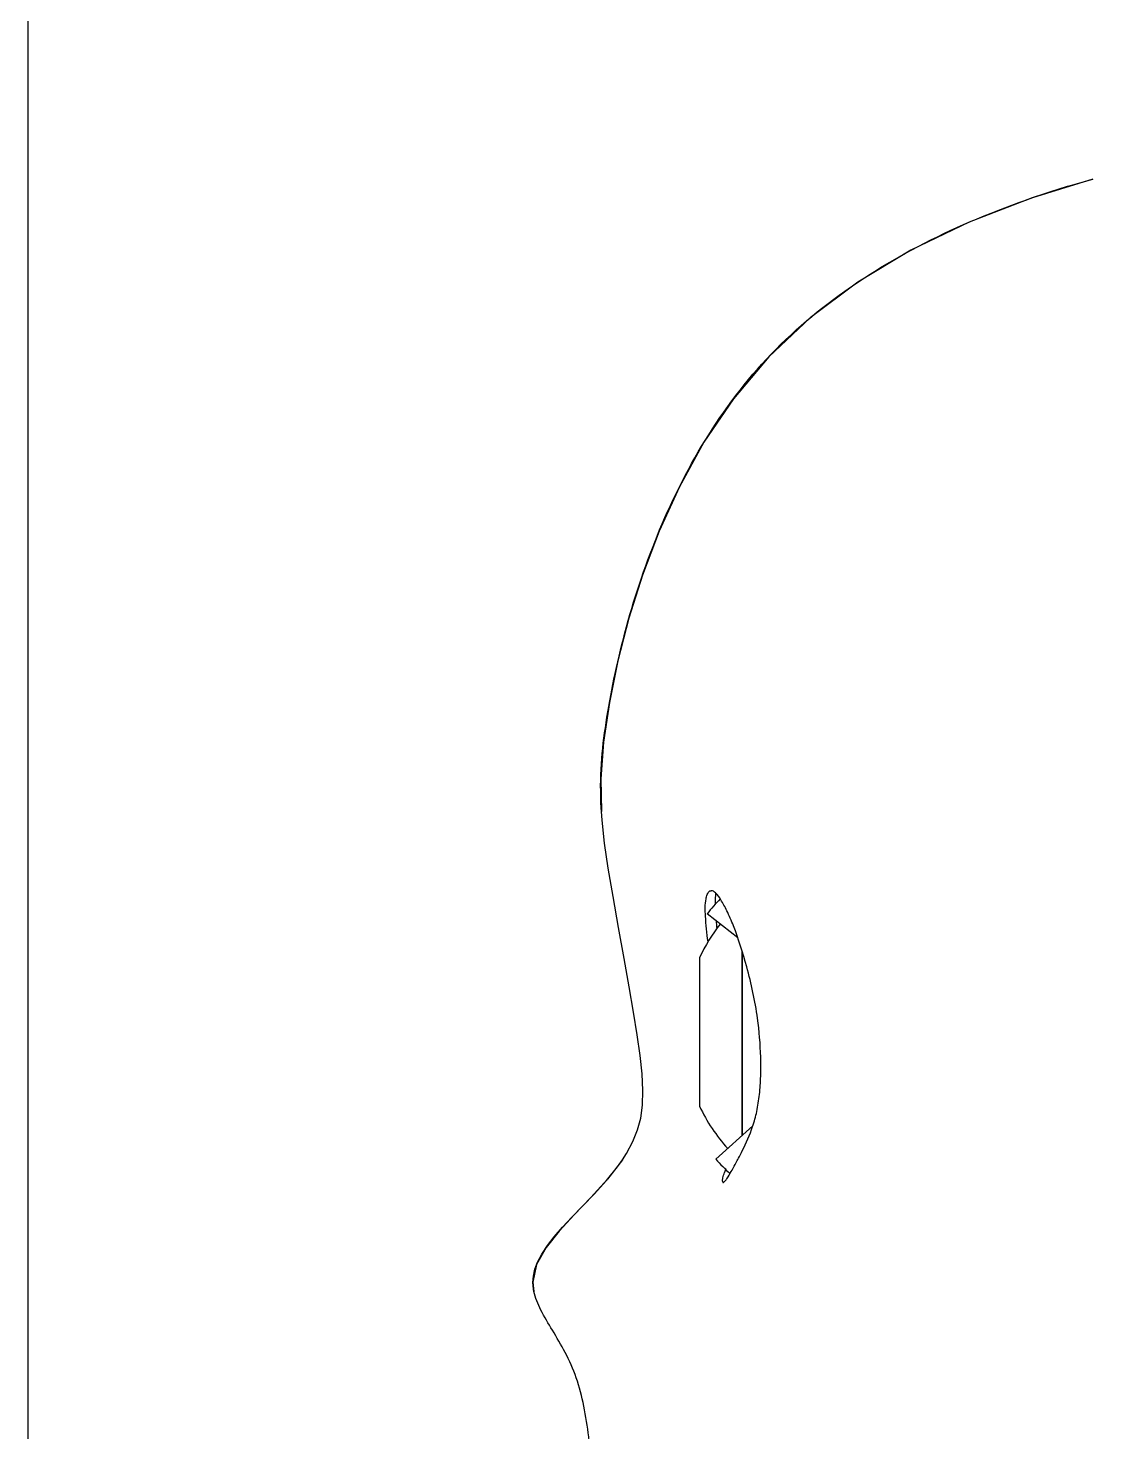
# Model space of a CAD drawing. Header units: millimetres. Extents: x 0 to 841, y 0 to 594.
# Drawn here: x 0 to 62.7, y 294.2 to 376.9 of the extents above; entities that cross this region are included whole.
import ezdxf

# ---------------------------------------------------------------- set-up
doc = ezdxf.new("R2010")
doc.units = ezdxf.units.MM
doc.header["$LTSCALE"] = 46.255
doc.layers.get('0').update_dxf_attribs({"linetype": 'CONTINUOUS'})
for name, color, linetype in [('3_ALL_AXES', 7, 'CONTINUOUS'), ('7_ALL_FEATURES', 7, 'CONTINUOUS'), ('AXIS', 7, 'CONTINUOUS')]:
    doc.layers.add(name, color=color, linetype=linetype)

msp = doc.modelspace()

# ---------------------------------------------------------------- linework, layer by layer
at = {"color": 7, "linetype": 'CONTINUOUS'}
for p, q in [((0, 0), (0, 594)), ((62.684, 368.018), (59.13, 366.921)), ((61.226, 367.597), (62.684, 368.018)), ((33.709, 332.701), (33.753, 330.788)), ((33.712, 332.587), (33.74, 330.999)), ((33.753, 330.788), (33.74, 330.999)), ((41.779, 323.35), (39.979, 324.756)), ((40.531, 324.229), (40.523, 324.331)), ((40.537, 324.151), (40.531, 324.229)), ((40.484, 310.302), (42.661, 312.263)), ((40.881, 309.006), (40.882, 308.989))]:
    msp.add_line(p, q, dxfattribs=at)
for points in [[(61.226, 367.597), (59.114, 366.916), (55.398, 365.48), (51.97, 363.823), (48.841, 361.944), (46.04, 359.849), (43.597, 357.554), (41.523, 355.087), (39.789, 352.519), (38.344, 349.904), (37.147, 347.284), (36.165, 344.695), (35.367, 342.154), (34.724, 339.653), (34.224, 337.199), (33.868, 334.856), (33.709, 332.701)], [(34.984, 310.27), (35.223, 310.641), (35.608, 311.356), (35.878, 312.029), (36.063, 312.722), (36.17, 313.486), (36.196, 314.349), (36.146, 315.326), (36.031, 316.416), (35.861, 317.621), (35.646, 318.955), (35.391, 320.449), (35.091, 322.134), (34.759, 323.957), (34.435, 325.77), (34.155, 327.443), (33.941, 328.914), (33.793, 330.262), (33.753, 330.788)], [(40.475, 325.295), (40.474, 325.351), (40.473, 325.4), (40.473, 325.448), (40.473, 325.494), (40.473, 325.54), (40.473, 325.584), (40.473, 325.628), (40.474, 325.67), (40.475, 325.712), (40.476, 325.752), (40.477, 325.792), (40.478, 325.83), (40.48, 325.868), (40.481, 325.905), (40.483, 325.942), (40.485, 325.975)], [(40.559, 323.895), (40.551, 323.987), (40.544, 324.07), (40.537, 324.151)], [(34.984, 310.27), (34.11, 309.13), (33.127, 308.045), (32.155, 307.037), (31.255, 306.068), (30.49, 305.105), (29.936, 304.11), (29.717, 303.058), (29.775, 302.526)], [(29.775, 302.526), (29.749, 302.662), (29.717, 303.05), (29.746, 303.429), (29.836, 303.824), (29.997, 304.253), (30.241, 304.72), (30.569, 305.217), (30.975, 305.74), (31.46, 306.297), (32.018, 306.895), (32.646, 307.545), (33.335, 308.265), (34.046, 309.055), (34.695, 309.863), (34.984, 310.27)]]:
    msp.add_lwpolyline(points, dxfattribs=at)
for centre, radius, start, end in [((21.1, 321.145), 23.357, 332.51357, 333.72163), ((19.794, 321.821), 24.827, 332.16362, 332.51874), ((47.346, 307.52), 6.664, 160.45442, 162.41838)]:
    msp.add_arc(centre, radius, start, end, dxfattribs=at)
for points, knots in [([(33.74, 330.999), (33.691, 331.862), (33.694, 333.542), (34.014, 336.066), (34.479, 338.636), (35.351, 342.339), (36.931, 347.136), (39.7, 352.754), (43.586, 357.92), (48.711, 362.108), (54.676, 365.345), (58.995, 366.924), (61.226, 367.597)], [0, 0, 0, 0, 0.052469, 0.101633, 0.154306, 0.210963, 0.332529, 0.460073, 0.5897, 0.721727, 0.858514, 1, 1, 1, 1]), ([(39.908, 325.637), (39.915, 325.677), (39.943, 325.808), (39.988, 325.94), (40.042, 326.016)], [0, 0, 0, 0, 0.303054, 1, 1, 1, 1]), ([(40.042, 326.016), (40.054, 326.031), (40.095, 326.084), (40.164, 326.118), (40.212, 326.118)], [0, 0, 0, 0, 0.283856, 1, 1, 1, 1]), ([(42.939, 318.603), (42.796, 319.626), (42.398, 321.465), (41.733, 323.568), (41.182, 324.87), (40.828, 325.529), (40.55, 325.946), (40.308, 326.122), (40.212, 326.118)], [0, 0, 0, 0, 0.380559, 0.691712, 0.81063, 0.902192, 0.964706, 1, 1, 1, 1]), ([(40.029, 323.107), (39.961, 323.611), (39.871, 324.449), (39.85, 325.305), (39.908, 325.637)], [0, 0, 0, 0, 0.601131, 1, 1, 1, 1]), ([(42.042, 310.804), (42.271, 311.268), (42.61, 312.021), (42.921, 313.142), (43.071, 314.138), (43.137, 315.21), (43.139, 316.71), (43.045, 317.847), (42.939, 318.603)], [0, 0, 0, 0, 0.194418, 0.309404, 0.436342, 0.572051, 0.712987, 1, 1, 1, 1]), ([(41.134, 309.159), (41.229, 309.296), (41.437, 309.652), (41.634, 310.013), (41.748, 310.228)], [0, 0, 0, 0, 0.406951, 1, 1, 1, 1]), ([(40.881, 309.006), (40.872, 309.071), (40.911, 309.252), (40.958, 309.424), (40.993, 309.533)], [0, 0, 0, 0, 0.364819, 1, 1, 1, 1]), ([(40.882, 308.989), (40.885, 308.972), (40.902, 308.926), (40.982, 308.966), (41.047, 309.042), (41.103, 309.114), (41.134, 309.159)], [0, 0, 0, 0, 0.139339, 0.285407, 0.567583, 1, 1, 1, 1]), ([(33.419, 290.224), (33.267, 291.471), (33.112, 293.329), (32.749, 295.743), (32.329, 297.424), (31.658, 298.908), (30.891, 300.199), (30.196, 301.355), (29.857, 302.143), (29.775, 302.526)], [0, 0, 0, 0, 0.289805, 0.430236, 0.563271, 0.688136, 0.80464, 0.909535, 1, 1, 1, 1])]:
    msp.add_open_spline(points, degree=3, knots=knots, dxfattribs=at)
at = {"layer": '3_ALL_AXES', "color": 7, "linetype": 'CONTINUOUS'}
for p, q in [((42.044, 322.542), (42.044, 311.707)), ((39.525, 322.18), (39.525, 313.43))]:
    msp.add_line(p, q, dxfattribs=at)
for start, end in [(141.7165, 154.73349), (205.26651, 222.08238)]:
    msp.add_arc((48.794, 317.805), 10.25, start, end, dxfattribs=at)
at = {"layer": '7_ALL_FEATURES', "color": 7, "linetype": 'CONTINUOUS'}
msp.add_line((42.044, 311.707), (42.044, 322.542), dxfattribs=at)
at = {"layer": 'AXIS', "color": 7, "linetype": 'CONTINUOUS'}
for start, end in [(136.07656, 142), (222, 228.01864)]:
    msp.add_arc((48.844, 317.83), 11.25, start, end, dxfattribs=at)

doc.saveas('drawing.dxf')
